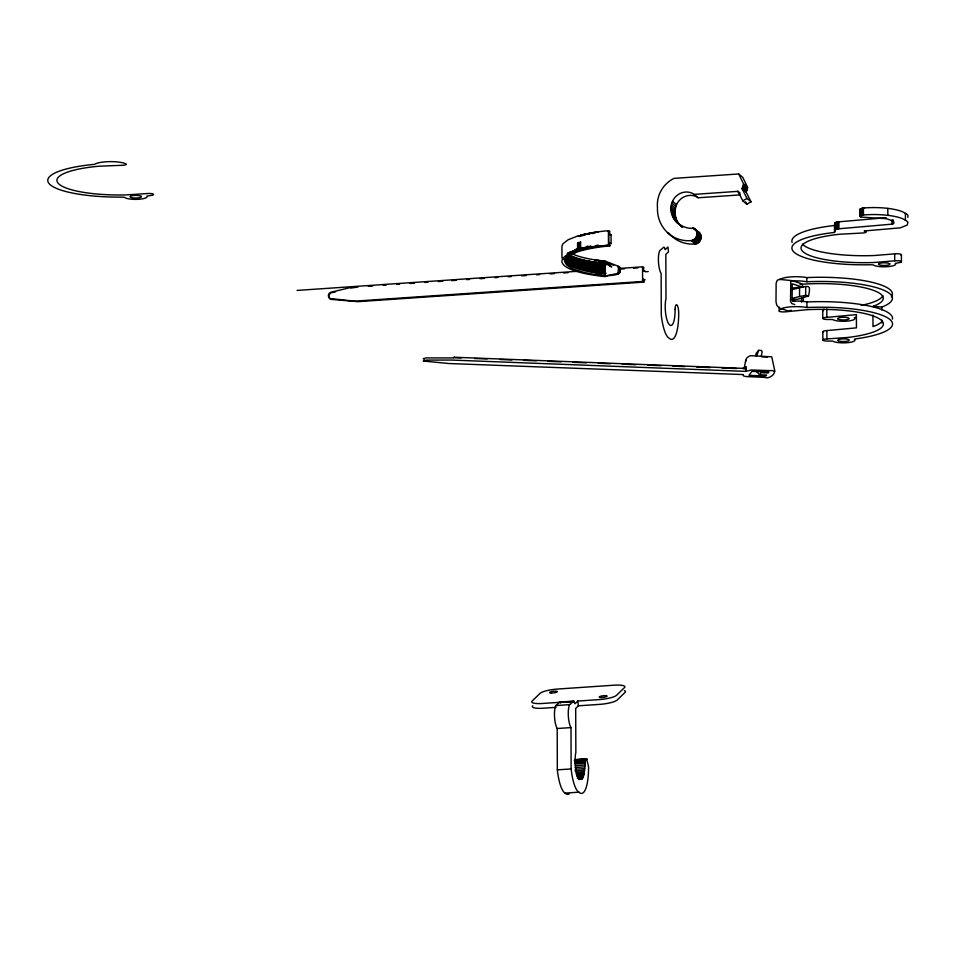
<?xml version="1.0" encoding="UTF-8"?>
<svg xmlns="http://www.w3.org/2000/svg" width="956" height="956" viewBox="0 0 956 956"><rect width="100%" height="100%" fill="white"/><g stroke="black" fill="none" stroke-linecap="round" stroke-linejoin="round"><path stroke-width="1.43" d="M792.5 298.344L799.539 296.527L799.575 287.708C808.477 286.167 811.142 283.848 808.537 295.99L797.376 299.336L792.01 299.515M801.57 302.239L801.594 298.057M803.327 301.415L803.351 297.22M799.539 296.527L805.657 295.344L805.705 286.525M624.435 690.579A14.543 3.023 -7.2 0 1 625.069 692.371L617.17 700.043A14.543 3.023 -7.2 0 1 599.687 704.369L578.38 705.815L575.691 708.432L575.859 752.587A14.914 3.872 86.1 0 0 577.436 775.758C588.036 793.205 582.622 738.976 588.561 766.951A33.974 8.831 86.1 0 1 585.968 788.079A35.253 9.166 86.1 0 1 578.918 792.166L565.127 793.11A28.381 7.373 86.1 0 1 557.336 769.867L557.193 728.52A12.44 3.227 86.1 0 1 554.528 716.833A12.44 3.227 86.1 0 1 555.902 705.576L559.929 702.051L573.72 701.107L575.022 703.747L577.783 701.059L599.089 699.613A14.543 3.023 -7.2 0 0 616.572 695.287L624.471 687.615A14.543 3.023 -7.2 0 0 613.931 685.201L557.515 689.049A14.543 3.023 -7.2 0 0 540.032 693.375L532.134 701.047A14.543 3.023 -7.2 0 0 542.673 703.461L573.982 701.346M667.467 232.571A33.974 31.835 -50.1 0 0 690.65 240.661C696.852 240.601 699.673 231.101 693.841 228.257C679.573 229.715 666.129 215.482 672.51 201.298A14.914 13.97 -50.1 0 1 694.199 194.391L737.948 191.343L742.812 200.844L746.839 204.214L751.058 201.8L747.03 198.442L742.035 188.691L743.565 183.911L738.737 173.956L673.992 178.378A28.381 26.589 -50.1 0 0 657.465 207.548A35.253 33.03 -50.1 0 0 667.467 232.571L671.494 235.941A33.974 31.835 -50.1 0 0 694.677 244.031C701.573 244.019 703.712 232.834 696.625 231.161M751.058 201.8L746.074 192.06L747.592 187.28L742.764 177.326L738.737 173.956M588.012 264.728L588.107 261.562L586.745 261.609L586.769 270.381L587.558 270.548L588.107 261.562L586.745 261.609M599.723 263.772L601.025 263.653L599.723 263.772L599.747 272.544L601.049 272.711L599.747 272.544M565.295 258.61L564.554 258.777M675.139 220.776L679.178 224.146C674.84 218.745 674.004 211.037 676.537 204.668A14.914 13.97 -50.1 0 1 698.238 197.761L740.243 194.893M580.579 241.976L580.531 248.405L602.22 245.632L598.193 246.445A72.644 16.957 -0.2 0 0 562.044 262.147A72.644 16.957 -0.2 0 0 605.1 276.607C609.402 274.276 621.328 276.929 619.99 269.401L620.181 267.907L619.13 266.581L606.128 261.502L605.208 261.992L609.295 263.641M618.018 266.879L619.727 267.13L619.261 267.644L620.444 268.887L620.169 271.91L619.13 273.153L605.196 276.021L605.136 264.406L603.798 264.262L603.834 273.034L606.02 273.201L605.196 273.942C597.548 273.571 606.367 260.701 597.727 263.509L598.193 272.556L595.146 271.898L594.979 262.804L593.891 262.936L593.915 271.707L595.11 271.6L593.915 271.707M774.958 371.669L771.743 356.815L752.444 355.752C749.755 354.724 744.509 358.847 746.266 360.866M761.394 355.68L762.159 351.497L761.263 350.434L758.658 350.338L756.758 355.883M424.213 359.301L423.269 358.584L426.376 357.903L453.359 357.926L454.088 357.233L746.337 368.478L745.847 371.382L451.459 360.054L426.388 360.089L423.257 361.033L448.818 363.519L743.194 374.561M744.055 369.088L745.728 360.304M886.128 217.693L838.125 221.888L835.269 222.652L835.03 223.716M755.682 355.68L756.184 353.409L758.658 350.338M597.13 263.127L597.07 272.185L595.827 272.006L595.803 263.235L597.13 263.127L593.891 262.936M595.146 271.898L595.23 262.84M863.997 208.002L860.101 209.328L860.794 210.105L860.818 217.072L886.343 218.709L892.665 220.872L893.788 223.071L892.056 224.146L838.938 228.771C834.923 228.281 835.305 230.743 834.516 232.475L832.389 232.702A72.799 16.993 -0.2 0 0 794.567 252.611A72.799 16.993 -0.2 0 0 870.725 264.74L873.175 264.896A11.46 2.677 -0.2 0 0 887.276 266.7A11.46 2.677 -0.2 0 0 895.246 263.39L899.022 262.685A4.577 1.064 -0.2 0 0 900.899 261.239A4.577 1.064 -0.2 0 0 894.708 260.821L873.939 262.494A63.646 14.854 -0.2 0 1 803.375 252.014A63.646 14.854 -0.2 0 1 840.085 234.208L862.886 232.989A4.672 1.087 -0.2 0 0 866.291 231.806A16.885 3.943 -0.2 0 0 864.164 230.982L900.373 227.827L907.28 224.995L907.925 222.282A30.723 7.17 -0.2 0 0 905.428 220.298A36.675 8.556 -0.2 0 0 887.861 215.315M907.853 217.371L907.901 215.315A30.723 7.17 -0.2 0 0 905.404 213.343L905.428 220.298M329.019 295.225L330.25 293.42M606.128 261.502L594.883 259.877A69.621 16.252 -0.2 0 1 572.226 253.854M619.261 273.201L619.715 272.424M593.425 271.313L593.162 262.494L592.039 262.625L592.063 271.396L593.425 271.313L593.401 262.541M594.489 271.803L590.246 271.074L590.222 262.291L593.234 262.828M454.088 357.233L453.718 357.711L461.174 357.998M746.337 368.478L745.656 369.924L746.266 366.686L742.621 368.55M743.194 374.848L743.457 375.911L746.194 376.58L764.8 377.369C770.201 380.07 780.168 369.494 769.95 370.629L751.261 369.972L745.847 371.382M759.602 374.788L761.191 372.709L768.17 372.983L768.875 372.027L751.942 371.394L748.918 375.338L765.899 375.995L766.604 375.063L759.602 374.788L756.088 370.988M791.042 310.174L789.023 311.226L779.283 308.107L776.726 305.131L775.997 301.714L776.141 283.167L777.312 280.168L779.439 279.487M589.84 261.896C587.534 283.621 593.126 260.486 588.466 261.956L588.49 270.727L590.939 271.205M619.978 271.504L619.99 269.401M589.864 270.668L586.769 270.381M618.042 273.177L618.042 273.81L619.13 273.153M618.496 267.178L618.532 266.365L618.042 273.81L619.739 272.687M586.506 269.974L586.267 261.155L585.084 261.239L585.108 270.01L586.506 269.974L586.47 261.191M555.902 705.576L569.704 704.632L573.72 701.107M605.196 276.021L594.931 274.491A69.621 16.252 -0.2 0 1 574.974 252.814L580.519 248.237L580.053 242.119M584.857 260.833L583.471 260.857L583.495 269.628C586.279 271.373 586.255 258.861 583.471 260.857M792.13 242.513A72.799 16.993 -0.2 0 1 832.365 225.747L834.911 225.198M584.63 269.795L584.618 266.891L584.881 269.604M835.245 229.655L835.269 222.652M583.303 260.45L583.327 269.222L583.112 260.402L581.905 260.474L581.929 269.245L583.327 269.222M580.412 260.068L581.798 260.056L581.379 269.102L580.435 268.839L580.364 259.65L578.966 259.65L581.798 260.056A70.326 15.153 -1.3 0 0 602.423 263.019M580.364 259.65L579.922 268.696L578.989 268.421L578.978 259.243L576.253 258.789L577.663 258.813L577.615 267.991L578.476 268.278M742.812 200.844L747.03 198.442M887.765 215.363A29.588 6.907 -0.2 0 0 863.985 214.933L860.52 215.817L860.818 217.072M581.164 247.915L579.348 248.93L579.945 249.516M835.102 222.748L835.054 230.683M571.055 264.836C564.757 263.904 574.102 244.509 571.055 264.836L570.302 265.063L570.17 255.575L569.382 255.802L571.569 256.853L571.616 265.72L572.321 266.031L573.003 265.792L572.979 257.021L571.592 256.949L577.663 258.813M602.304 263.94L605.996 263.665L611.709 266.927L608.446 265.003L610.083 265.684L609.223 265.469M799.575 287.708L792.548 289.525M570.146 252.145L568.067 253.161L568.796 252.874M575.799 258.634L576.384 258.371L575.823 267.405M574.58 258.18L575.189 257.929L574.604 266.951M568.569 264.071L569.37 263.856L568.151 263.82L568.629 254.583M597.727 263.509L598.659 263.39M598.683 272.161L597.763 272.293L598.683 272.161L598.683 271.038L599.042 272.46L602.328 272.723M574.054 257.475L573.385 257.726L573.409 266.497L574.078 266.246L574.054 257.475L572.692 257.427L572.716 266.198L574.078 266.246M572.979 257.021L572.297 257.26L572.321 266.031M567.888 262.792L567.721 261.657L567.733 262.781C566.717 264.442 569.238 257.439 567.864 255.479M575.536 250.448L567.183 253.663L574.867 250.627L587.044 247.807L602.22 245.788L608.554 245.262L609.904 245.895L609.378 243.696M594.775 259.913L605.1 261.203L605.136 264.406L605.996 265.003L603.798 264.262M571.975 256.543L571.246 256.782L571.27 265.553L571.999 265.314L571.975 256.543L570.624 256.471L570.648 265.242L571.999 265.314M577.543 236.06L568.139 239.741L562.905 243.828L561.961 245.955L561.949 257.881M579.109 242.394L579.121 248.237L580.519 248.237M577.794 249.086C574.532 249.217 578.834 248.703 577.328 249.863M591.585 262.231L590.222 262.291M570.278 256.292L571.031 256.065M579.91 236.491L578.129 236.168L594.274 232.404A72.776 16.993 -0.2 0 1 606.331 230.85L609.856 231.28L609.331 233.18M566.8 256.65C568.772 258.897 565.115 263.079 566.86 261.836L566.848 255.981M580.507 242.633L577.567 243.457L577.579 249.038L574.867 249.875M808.537 295.99L805.657 295.344M593.09 232.655L580.495 235.236L583.16 234.853M567.804 263.569L568.653 263.354L567.362 263.235M354.509 286.561L330.716 292.309C327.179 293.432 327.789 298.786 331.374 299.395L357.938 301.678L643.902 282.092L643.555 279.104L645.061 279.809L642.647 279.606M331.326 292.811L335.52 291.795M350.924 288.079L357.903 287.051M594.274 232.404A72.752 16.981 -0.2 0 0 580.495 235.236L598.396 231.926L584.188 234.59L587.641 233.897M589.768 233.384L591.346 233.013M578.272 236.192L582.73 235.702M587.737 233.921L584.475 234.65M588.8 233.67L590.844 233.133M577.591 249.767L583.686 247.939M567.111 263.055L567.972 262.852M566.502 262.541L567.41 262.338L567.386 255.037M588.334 246.29L586.96 246.242M565.486 261.49L566.442 261.311L566.43 256.925M565.068 260.964L566.036 260.785L566 257.797M596.257 246.158L582.766 248.249A69.764 16.288 -0.2 0 1 591.25 246.349M564.769 260.438L565.773 260.259L565.725 257.272M603.834 273.034L605.172 273.177M564.494 259.901L565.522 259.745L564.387 259.554M564.351 259.363L565.402 259.207L564.267 259.016M598.301 246.493L606.391 245.477M791.676 288.186L801.654 286.884L792.225 283.777L792.106 300.59L794.795 301.475M900.958 255.252A4.577 1.064 -0.2 0 0 900.002 254.009A4.577 1.064 -0.2 0 0 894.685 253.866L873.915 255.539A63.646 14.854 -0.2 0 1 802.407 244.15M855.931 317.249L854.282 317.703A11.46 2.677 -0.2 0 1 847.207 321.12A11.46 2.677 -0.2 0 1 832.64 319.519L827.872 319.483A4.577 1.064 -0.2 0 1 822.817 318.551A4.577 1.064 -0.2 0 1 826.844 317.356L856.397 314.632L856.445 327.86L826.88 330.585A4.577 1.064 -0.2 0 0 823.582 332.246M590.246 271.074L591.609 271.002M609.331 234.148L611.063 234.829L611.099 243.601L609.438 243.374M609.354 242.92L611.099 243.601M606.379 245.465L608.554 245.262L608.506 230.647M609.904 245.895L607.574 246.11A69.764 16.288 -0.2 0 0 574.962 252.814M602.22 245.704L598.193 246.134M645.181 271.755L648.24 271.576M800.1 284.386L806.529 283.956A63.646 14.854 -0.2 0 1 871.585 289.704A63.646 14.854 -0.2 0 1 874.011 305.992L872.924 306.386L881.826 307.079L881.838 309.959M297.053 290.421L578.715 271.205M620.289 268.361L642.563 266.832L643.854 267.477L643.519 270.333L645.037 271.038L643.149 270.859M368.323 286.346L372.792 286.035M383.213 285.318L386.2 285.115M396.62 284.41L399.596 284.207M410.028 283.49L414.498 283.179M424.918 282.462L427.894 282.259M438.326 281.554L442.795 281.243M451.722 280.634L456.191 280.323M466.624 279.618L469.599 279.415M480.02 278.698L484.489 278.387M494.921 277.67L497.897 277.467M508.317 276.762L511.305 276.559M521.725 275.842L526.194 275.531M536.615 274.826L539.602 274.611M550.023 273.906L554.492 273.595M563.431 272.986L567.9 272.675M620.026 269.114L624.495 268.803M633.422 268.194L637.891 267.883M643.902 282.092L642.599 281.458L354.557 301.176L329.7 298.463M567.338 702.17L574.233 701.704M556.057 707.344L543.283 708.217A14.543 3.023 -7.2 0 1 532.731 705.803M557.193 728.52L570.995 727.588L571.138 768.923A28.381 7.373 86.1 0 0 578.918 792.166M574.974 759.626L586.733 758.921M574.807 759.793L585.837 759.04M574.64 760.032L586.924 759.112M574.496 760.343L587.104 759.375M574.365 760.713L585.407 759.96M575.631 761.048L585.287 760.39M575.536 761.538L585.192 760.88M575.452 762.075L585.108 761.418M575.381 762.661L585.036 761.992M575.333 763.27L584.988 762.613M575.309 763.928L584.964 763.27M575.297 765.696L584.952 765.039M575.237 767.513L584.893 766.855M557.336 769.867L571.138 768.923M575.142 769.269L584.797 768.6M574.986 770.93L584.642 770.273M576.169 772.4L584.439 771.827M575.93 773.846L584.2 773.285M577.018 775.077L583.913 774.599M576.695 776.26L583.59 775.782M577.711 777.192L583.232 776.822M577.316 778.076L582.837 777.694M578.272 778.686L582.419 778.399M579.205 779.128L581.965 778.937M578.727 779.487L581.487 779.307M580.435 268.839L581.822 268.827M779.785 279.522A16.885 3.943 -0.2 0 1 806.828 277.599L809.135 277.491A72.799 16.993 -0.2 0 1 891.374 296.91M791.21 281.052A16.885 3.943 -0.2 0 1 806.84 281.769L809.146 281.673A72.799 16.993 -0.2 0 1 880.345 288.879A72.799 16.993 -0.2 0 1 881.826 307.079M792.632 301.152A16.885 3.943 -0.2 0 1 806.912 301.965L809.218 301.857A72.799 16.993 -0.2 0 1 892.438 319.149M779.427 311.381A16.885 3.943 -0.2 0 1 787.481 307.199A16.885 3.943 -0.2 0 1 806.936 307.533L809.23 307.426A72.799 16.993 -0.2 0 1 888.518 318.432A72.799 16.993 -0.2 0 1 856.002 338.83L854.365 339.284A11.46 2.677 -0.2 0 1 847.279 342.702A11.46 2.677 -0.2 0 1 832.712 341.101L827.944 341.065A4.577 1.064 -0.2 0 1 822.889 340.133A4.577 1.064 -0.2 0 1 826.916 338.938L847.912 337.444A63.646 14.854 -0.2 0 0 879.879 319.149A63.646 14.854 -0.2 0 0 806.613 309.72L785.067 311.871A4.672 1.087 -0.2 0 1 779.427 311.381L779.415 307.199M565.665 260.809L564.865 260.63M577.113 259.076L577.137 267.847L577.687 267.584L576.277 267.561L576.241 258.323L575.01 258.347M564.446 259.817L565.139 259.793M575.034 267.118L576.408 267.154M573.791 257.893L575.189 257.929M575.213 266.7L573.815 266.664L573.684 264.011L573.684 266.616L573.911 257.415M571.616 265.72L573.003 265.792M568.844 255.479L570.17 255.575M568.868 264.25L570.194 264.346L569.406 264.573L569.238 255.025L569.262 263.796L568.904 261.227M578.966 248.715L577.747 248.68L577.735 242.836M579.121 248.237L579.874 248.261M761.765 356.851L767.417 357.066M474.594 358.512L487.166 358.918M499.94 359.492L511.866 359.958M523.482 360.316L536.268 360.806M547.657 361.332L561.076 361.846M573.003 362.312L586.422 362.826M598.348 363.28L610.275 363.746M622.213 364.2L635.632 364.714M647.559 365.18L660.978 365.694M672.905 366.148L684.831 366.614M696.757 367.068L710.177 367.594M722.115 368.048L736.574 368.514M595.803 263.235L598.169 263.581M568.055 263.748L568.724 263.772M566.693 262.733L567.733 262.781M566.143 262.207L567.41 262.338M803.399 287.445L801.666 283.765L792.249 280.658L790.791 281.566L790.504 301.271L791.747 303.53L794.783 304.594M565.629 261.681L566.8 261.765M565.223 261.155L566.442 261.311M609.414 234.602L610.215 234.686M592.039 262.625L594.465 263.031M564.59 260.092L565.773 260.259M779.343 279.379L792.249 280.658M598.193 273.117A70.338 16.419 -0.2 0 0 602.041 273.607L605.136 273.751L605.148 275.818L594.931 274.491M598.313 261.191L600.966 261.526M569.716 255.049A70.386 16.431 -0.2 0 0 598.145 262.625L605.16 263.45L605.16 261.394M610.43 234.71L611.063 234.829M588.466 261.956L589.601 262.171M582.766 248.249L582.204 248.13A70.505 16.455 -0.2 0 1 590.784 246.218M585.084 261.239L586.159 261.478M619.261 267.644L620.181 267.907M590.629 233.061L592.373 233.599M610.37 264.059L613.621 265.29M609.868 233.324L609.522 234.136M617.588 273.177L618.64 273.667M605.996 264.179L605.626 264.752M743.565 183.911L747.592 187.28M743.553 184.843L747.58 188.213M743.41 185.763L747.437 189.133M743.147 186.671L747.174 190.041M742.764 187.543L746.791 190.901M742.035 188.691L746.074 192.06M737.948 191.343L739.956 193.028M737.662 191.427L739.681 193.112M694.199 194.391L698.238 197.761M672.51 201.298L676.537 204.668M671.901 203.114L675.928 206.484M671.447 204.978L675.474 208.348M671.172 206.855L675.199 210.224M671.076 208.743L675.103 212.113M694.403 228.592L699.445 232.81M693.841 228.257L699.876 233.312M693.231 227.994L700.246 233.85M692.598 227.791L700.557 234.447M696.769 231.699L700.796 235.068M671.148 210.631L675.175 213.989M696.948 232.344L700.975 235.714M697.055 233.013L701.083 236.383M697.091 233.694L701.118 237.064M671.399 212.483L675.426 215.841M697.055 234.375L701.083 237.745M696.96 235.056L700.987 238.426M671.817 214.287L675.844 217.657M696.781 235.738L700.808 239.096M672.415 216.032L676.442 219.402M696.542 236.383L700.569 239.753M673.167 217.705L677.195 221.075M696.231 237.016L700.27 240.386M674.088 219.294L678.115 222.664M695.872 237.614L699.9 240.984M680.684 225.413L682.692 227.098M676.346 222.139L682.154 226.99M695.442 238.175L699.469 241.545M694.964 238.689L699.003 242.059M694.438 239.155L698.478 242.525M693.877 239.574L697.904 242.932M693.279 239.92L697.306 243.29M692.646 240.207L696.673 243.577M691.989 240.434L696.016 243.804M691.319 240.577L695.347 243.947M559.929 702.051L560.682 703.114M680.373 225.508L681.712 226.739M603.069 264.179L603.093 272.962L603.021 263.904M599.018 263.689L599.042 272.46L599.054 263.402M329.521 298.236L328.876 296.288M745.62 201.836L746.839 204.214M569.668 255.981L569.955 257.977L569.943 255.981M577.783 701.059L578.38 705.815M595.253 271.612L594.979 262.804L595.014 271.576M901.412 254.762L901.436 261.717M894.685 253.866L894.708 260.821M893.513 220.716L893.525 223.501M893.071 219.749L893.083 223.919M892.032 219.964L892.056 224.146M887.813 215.339L887.789 208.384A29.588 6.907 -0.2 0 0 863.961 207.978M881.874 320.057L881.886 322.937M872.947 315.038L872.995 326.582L874.083 326.187A63.646 14.854 -0.2 0 0 882.436 320.941M863.411 208.061L863.435 215.028M862.862 208.145L862.886 215.1M862.336 208.229L862.36 215.196M861.87 208.336L861.894 215.291M861.44 208.444L861.464 215.411M861.069 208.575L861.093 215.542M860.747 208.707L860.77 215.674M860.496 208.862L860.555 216.916M860.292 209.006L860.352 216.761M860.173 209.161L860.209 216.606M838.914 221.804L838.938 228.771M838.125 221.888L838.149 228.854M837.396 221.995L837.42 228.962M836.727 222.139L836.751 229.093M836.142 222.294L836.165 229.249M835.652 222.461L835.675 229.428M834.827 223.071L834.875 230.468M834.492 225.508L834.516 232.475M826.809 309.003L826.844 317.356M826.88 330.585L826.916 338.938M822.758 310.031L822.781 318.384M822.829 331.613L822.865 339.966M806.828 277.599L806.84 281.769M806.912 301.965L806.936 307.533M642.552 266.832L642.599 281.458M609.558 242.908L609.558 243.661M608.614 230.719L608.661 245.334M605.064 264.119L605.088 272.89M604.813 264.095L604.837 272.866M601.025 263.653L601.049 272.711M600.774 263.617L600.798 272.4M596.891 263.091L596.926 271.863M593.162 262.494L593.186 271.265M591.358 262.183L591.405 271.277M589.625 261.848L589.649 270.62M587.904 261.514L587.856 270.608M586.267 261.155L586.291 269.927M584.654 260.785L584.678 269.556M583.112 260.402L583.148 269.174M581.618 260.008L581.642 268.779M580.328 242.442L580.34 248.285M580.184 259.602L580.208 268.373M578.81 259.184L578.834 267.955M578.619 242.549L578.643 248.393M577.496 258.753L577.52 267.525M575.034 257.869L575.058 266.64M572.835 256.961L572.859 265.732M571.855 256.483L571.879 265.254M570.911 256.005L570.935 264.776M570.063 255.515L570.087 264.286M568.545 254.523L568.569 263.294M567.314 256.423L567.338 262.279M596.938 272.938A70.338 16.419 -0.2 0 1 592.099 272.173M590.939 271.97A70.338 16.419 -0.2 0 1 568.151 264.585M566.824 263.605A70.338 16.419 -0.2 0 1 565.761 262.613M564.972 261.597A70.338 16.419 -0.2 0 1 564.458 260.57M576.719 249.767A70.457 16.443 -0.2 0 1 579.348 248.93M598.217 262.757A70.326 15.547 -0.8 0 1 569.776 255.885M601.778 263.426A70.469 14.519 -2.9 0 1 590.641 262.47M574.664 249.851A72.859 14.902 1.3 0 1 583.471 247.879M570.051 252.133A72.776 15.559 0.6 0 1 577.46 249.743M595.97 245.537A69.764 16.288 -0.2 0 1 598.444 245.154M601.814 273.595A70.362 17.901 1.4 0 1 587.271 270.668M671.494 235.941A35.253 33.03 -50.1 0 1 668.985 233.288M887.837 208.36A36.675 8.556 -0.2 0 1 905.284 213.343M882.902 295.655A63.646 14.854 -0.2 0 1 861.117 305.406M823.51 310.664A4.577 1.064 -0.2 0 1 824.239 309.29M570.995 727.588A12.44 3.227 86.1 0 1 568.33 715.889A12.44 3.227 86.1 0 1 569.704 704.632M569.19 793.85A35.253 9.166 86.1 0 1 565.127 793.11M675.103 309.23L675.091 310.999A20.566 5.342 86.1 0 1 667.575 321.718A14.914 3.872 86.1 0 1 665.997 298.559L665.83 254.392L668.519 251.786L667.921 247.03L665.161 249.707L664.85 248.715A7.051 1.828 86.1 0 0 663.858 247.066L659.843 250.591A12.44 3.227 86.1 0 0 658.469 261.848A12.44 3.227 86.1 0 0 661.134 273.547L661.277 314.882A28.381 7.373 86.1 0 0 669.057 338.125A35.253 9.166 86.1 0 0 676.107 334.038A33.974 8.831 86.1 0 0 678.7 312.911A6.716 1.745 86.1 0 0 676.968 304.964A6.716 1.745 86.1 0 0 675.103 309.23M147.069 193.554L125.917 194.928A63.646 14.854 -0.2 0 1 58.328 183.433A63.646 14.854 -0.2 0 1 99.639 166.177L122.703 165.28A4.672 1.087 -0.2 0 0 126.407 164.157A16.885 3.943 -0.2 0 0 110.322 161.624A16.885 3.943 -0.2 0 0 94.548 164.36L92.362 164.563A72.799 16.993 -0.2 0 0 49.377 183.911A72.799 16.993 -0.2 0 0 122.117 197.127L124.519 197.306A11.46 2.677 -0.2 0 0 138.106 199.314A11.46 2.677 -0.2 0 0 146.925 196.123L150.881 195.478A4.577 1.064 -0.2 0 0 153.127 194.056A4.577 1.064 -0.2 0 0 147.069 193.554M605.112 263.247L600.464 262.637L605.112 263.247M594.56 247.114L594.477 247.078A72.238 16.861 -0.2 0 0 580.985 249.946A72.309 16.873 -0.2 0 1 594.477 247.078M889.63 263.701L889.391 263.545A5.724 1.338 -0.2 0 0 879.795 263.294A5.724 1.338 -0.2 0 0 882.794 265.433A5.724 1.338 -0.2 0 0 889.833 263.868L889.63 263.701M838.209 319.173L837.803 318.85A5.724 1.338 -0.2 0 1 845.02 317.32A5.724 1.338 -0.2 0 1 847.781 319.471A5.724 1.338 -0.2 0 1 838.209 319.173M838.293 340.742L837.886 340.432A5.724 1.338 -0.2 0 1 845.092 338.902A5.724 1.338 -0.2 0 1 847.853 341.053A5.724 1.338 -0.2 0 1 838.293 340.742M141.237 196.362L141.046 196.195A5.724 1.338 -0.2 0 0 131.546 195.813A5.724 1.338 -0.2 0 0 133.959 197.988A5.724 1.338 -0.2 0 0 141.404 196.518L141.237 196.362M564.924 258.514A69.74 16.276 -0.2 0 0 565.199 260.558A69.657 16.252 -0.2 0 1 564.996 258.514M601.121 697.533A3.979 0.825 -7.2 0 0 607.144 696.123A3.979 0.825 -7.2 0 0 601.336 696.064A3.979 0.825 -7.2 0 0 601.121 697.533M551.325 693.04A3.979 0.825 -7.2 0 0 557.348 691.642A3.979 0.825 -7.2 0 0 551.528 691.582A3.979 0.825 -7.2 0 0 551.325 693.04"/></g></svg>
